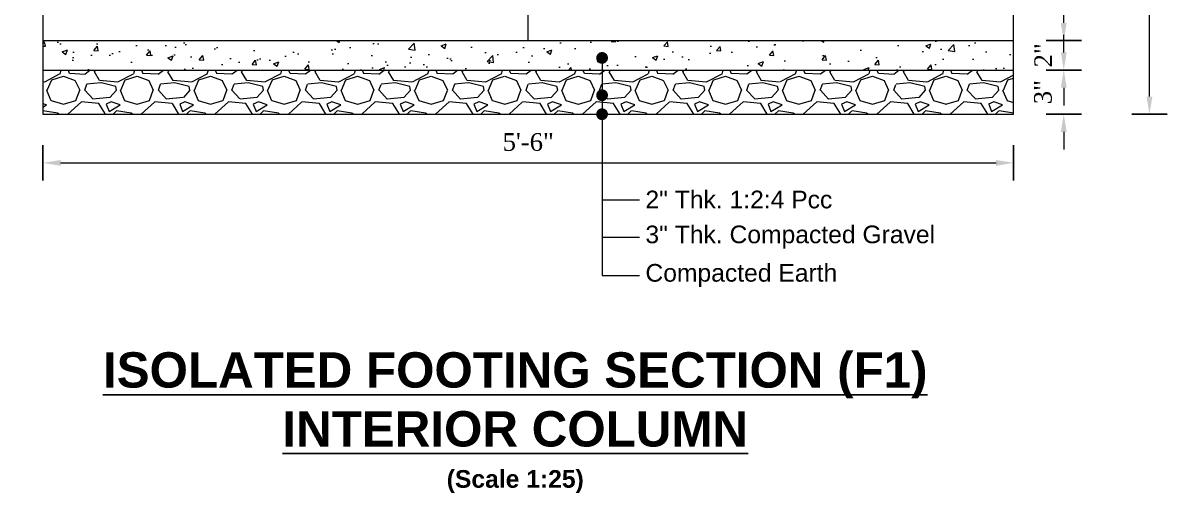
# Model space of a CAD drawing. Header units: feet. Extents: x 28652 to 66086, y -6769 to -640.
# Drawn here: x 53332.4 to 53410.2, y -1195.5 to -1163.6 of the extents above; entities that cross this region are included whole.
import ezdxf
from ezdxf import colors
from ezdxf.entities.mleader import LeaderData, LeaderLine
from ezdxf.math import Vec2, Vec3

# ---------------------------------------------------------------- set-up
doc = ezdxf.new("R2010")
doc.units = ezdxf.units.FT
doc.header["$LTSCALE"] = 50
doc.header["$MEASUREMENT"] = 0
doc.header["$PDMODE"] = 34
doc.linetypes.add('CENTER2', pattern=[1.125, 0.75, -0.125, 0.125, -0.125])
for name, color, linetype, lineweight in [('DIM', 7, 'Continuous', 9), ('IES_WR_Center Line', 7, 'CENTER2', 13), ('IES_WR_Dimension', 7, 'Continuous', 15), ('IES_WR_Hatch ANSI31', 8, 'Continuous', 15), ('IES_WR_Leader', 7, 'Continuous', 15), ('IES_WR_Rebar Concrete Line', 2, 'Continuous', 15)]:
    doc.layers.add(name, color=color, linetype=linetype, lineweight=lineweight)
doc.layers.add('IES_WR_TEMPLATE-TITLE TEXT', color=7, linetype='Continuous')
doc.styles.add('arial', font='times.ttf')
doc.styles.add('Arial Annotation', font='arial.ttf', dxfattribs={"height": 0.06})
doc.styles.add('dimension', font='arial.ttf')
doc.dimstyles.new('1@100', dxfattribs={"dimscale": 0.1, "dimtxt": 60, "dimasz": 60, "dimexe": 60, "dimexo": 0, "dimgap": 30, "dimtad": 1, "dimdec": 0, "dimzin": 0, "dimdsep": 46, "dimlunit": 4, "dimtxsty": 'dimension', "dimcen": 0, "dimclrd": 256, "dimclre": 256, "dimclrt": 256, "dimadec": 0, "dimazin": 0, "dimtfac": 1, "dimtdec": 0, "dimtix": 1, "dimtofl": 0, "dimtmove": 0, "dimatfit": 3, "dimfxl": 60, "dimfxlon": 1, "dimtfillclr": 256, "dimtolj": 1, "dimtzin": 0, "dimlwd": -1, "dimlwe": -1, "dimarcsym": 0})
doc.dimstyles.new('SECS', dxfattribs={"dimtxt": 0.06, "dimasz": 0.06, "dimexe": 0.06, "dimexo": 0, "dimgap": 0.04, "dimtad": 1, "dimdec": 0, "dimzin": 3, "dimdsep": 46, "dimlunit": 4, "dimtxsty": 'arial', "dimcen": 1.25, "dimclrd": 256, "dimclrt": 3, "dimadec": 0, "dimazin": 0, "dimtfac": 1, "dimtdec": 0, "dimtix": 1, "dimtofl": 0, "dimtmove": 2, "dimatfit": 1, "dimfxl": 0.06, "dimfxlon": 1, "dimtolj": 1, "dimtzin": 0, "dimlwd": -1, "dimarcsym": 0})

# ---------------------------------------------------------------- blocks, each defined once
blk = doc.blocks.new('*D1061')
at = {"layer": 'Defpoints', "color": 0}
for p in [(53333.772, -1169.787), (53399.772, -1169.787), (53399.772, -1173.093)]:
    blk.add_point(p, dxfattribs=at)
at = {"layer": 'IES_WR_Dimension', "color": 0, "lineweight": -2}
for p, q in [((53333.772, -1171.893), (53333.772, -1174.293)), ((53399.772, -1171.893), (53399.772, -1174.293))]:
    blk.add_line(p, q, dxfattribs=at)
at = {"layer": 'IES_WR_Dimension'}
blk.add_line((53334.972, -1173.093), (53398.572, -1173.093), dxfattribs=at)
for points in [[(53334.972, -1172.893), (53334.972, -1173.293), (53333.772, -1173.093)], [(53398.572, -1172.893), (53398.572, -1173.293), (53399.772, -1173.093)]]:
    blk.add_solid(points, dxfattribs=at)
at = {"layer": 'IES_WR_Dimension', "color": 3, "insert": (53366.772, -1171.683), "char_height": 1.2, "attachment_point": 5, "style": 'arial'}
blk.add_mtext('\\A1;5\'-6"', dxfattribs=at)
blk = doc.blocks.new('*D1063')
at = {"layer": 'Defpoints', "color": 0}
for p in [(53399.772, -1166.787), (53403.179, -1166.787), (53399.772, -1169.787)]:
    blk.add_point(p, dxfattribs=at)
at = {"layer": 'IES_WR_Dimension'}
for p, q in [((53403.179, -1165.587), (53403.179, -1164.387)), ((53403.179, -1170.987), (53403.179, -1172.187))]:
    blk.add_line(p, q, dxfattribs=at)
at = {"layer": 'IES_WR_Dimension', "color": 0, "lineweight": -2}
for p, q in [((53401.979, -1166.787), (53404.379, -1166.787)), ((53401.979, -1169.787), (53404.379, -1169.787))]:
    blk.add_line(p, q, dxfattribs=at)
at = {"layer": 'IES_WR_Dimension'}
for points in [[(53402.979, -1165.587), (53403.379, -1165.587), (53403.179, -1166.787)], [(53402.979, -1170.987), (53403.379, -1170.987), (53403.179, -1169.787)]]:
    blk.add_solid(points, dxfattribs=at)
at = {"layer": 'IES_WR_Dimension', "color": 3, "insert": (53401.768, -1168.287), "char_height": 1.2, "attachment_point": 5, "rotation": 90, "style": 'arial'}
blk.add_mtext('\\A1;3"', dxfattribs=at)
blk = doc.blocks.new('*D1065')
at = {"layer": 'Defpoints', "color": 0}
for p in [(53399.772, -1164.787), (53403.179, -1164.787), (53399.772, -1166.787)]:
    blk.add_point(p, dxfattribs=at)
at = {"layer": 'IES_WR_Dimension'}
for p, q in [((53403.179, -1163.587), (53403.179, -1162.387)), ((53403.179, -1167.987), (53403.179, -1169.187))]:
    blk.add_line(p, q, dxfattribs=at)
at = {"layer": 'IES_WR_Dimension', "color": 0, "lineweight": -2}
for p, q in [((53401.979, -1164.787), (53404.379, -1164.787)), ((53401.979, -1166.787), (53404.379, -1166.787))]:
    blk.add_line(p, q, dxfattribs=at)
at = {"layer": 'IES_WR_Dimension'}
for points in [[(53402.979, -1163.587), (53403.379, -1163.587), (53403.179, -1164.787)], [(53402.979, -1167.987), (53403.379, -1167.987), (53403.179, -1166.787)]]:
    blk.add_solid(points, dxfattribs=at)
at = {"layer": 'IES_WR_Dimension', "color": 3, "insert": (53401.779, -1165.787), "char_height": 1.2, "attachment_point": 5, "rotation": 90, "style": 'arial'}
blk.add_mtext('\\A1;2"', dxfattribs=at)
blk = doc.blocks.new('*D1067')
at = {"layer": 'Defpoints', "color": 0}
for p in [(53399.772, -1154.787), (53403.179, -1154.787), (53399.772, -1164.787)]:
    blk.add_point(p, dxfattribs=at)
at = {"layer": 'IES_WR_Dimension', "color": 0, "lineweight": -2}
for p, q in [((53401.979, -1154.787), (53404.379, -1154.787)), ((53401.979, -1164.787), (53404.379, -1164.787))]:
    blk.add_line(p, q, dxfattribs=at)
at = {"layer": 'IES_WR_Dimension'}
blk.add_line((53403.179, -1163.587), (53403.179, -1155.987), dxfattribs=at)
for points in [[(53402.979, -1155.987), (53403.379, -1155.987), (53403.179, -1154.787)], [(53402.979, -1163.587), (53403.379, -1163.587), (53403.179, -1164.787)]]:
    blk.add_solid(points, dxfattribs=at)
at = {"layer": 'IES_WR_Dimension', "color": 3, "insert": (53401.768, -1159.787), "char_height": 1.2, "attachment_point": 5, "rotation": 90, "style": 'arial'}
blk.add_mtext('\\A1;10"', dxfattribs=at)
blk = doc.blocks.new('*D1075')
at = {"layer": 'Defpoints', "color": 0}
for p in [(53388.538, -1109.787), (53409.006, -1109.787), (53399.772, -1169.787)]:
    blk.add_point(p, dxfattribs=at)
at = {"layer": 'IES_WR_Dimension', "color": 0, "lineweight": -2}
for p, q in [((53407.806, -1109.787), (53410.206, -1109.787)), ((53407.806, -1169.787), (53410.206, -1169.787))]:
    blk.add_line(p, q, dxfattribs=at)
at = {"layer": 'IES_WR_Dimension'}
blk.add_line((53409.006, -1168.587), (53409.006, -1110.987), dxfattribs=at)
for points in [[(53408.806, -1110.987), (53409.206, -1110.987), (53409.006, -1109.787)], [(53408.806, -1168.587), (53409.206, -1168.587), (53409.006, -1169.787)]]:
    blk.add_solid(points, dxfattribs=at)
at = {"layer": 'IES_WR_Dimension', "color": 3, "insert": (53407.595, -1139.787), "char_height": 1.2, "attachment_point": 5, "rotation": 90, "style": 'arial'}
blk.add_mtext('\\A1;5\'-0"', dxfattribs=at)
blk = doc.blocks.new('_Dot')
at = {"color": 0, "linetype": 'ByBlock', "lineweight": -2}
blk.add_line((-0.5, 0), (-1, 0), dxfattribs=at)
at = {"color": 0, "linetype": 'ByBlock', "const_width": 0.5}
blk.add_lwpolyline([(-0.25, 0, 1), (0.25, 0, 1)], format="xyb", close=True, dxfattribs=at)
blk = doc.blocks.new('*D1507')
at = {"layer": 'Defpoints', "color": 0, "ltscale": 0.1, "transparency": 16777216}
for p in [(53352.89, -1109.787), (53315.645, -1169.787), (53333.772, -1169.787)]:
    blk.add_point(p, dxfattribs=at)
at = {"layer": 'DIM', "ltscale": 0.1, "transparency": 16777216}
for p, q in [((53321.645, -1109.787), (53309.645, -1109.787)), ((53315.645, -1115.787), (53315.645, -1163.787)), ((53321.645, -1169.787), (53309.645, -1169.787))]:
    blk.add_line(p, q, dxfattribs=at)
for points in [[(53314.645, -1115.787), (53316.645, -1115.787), (53315.645, -1109.787)], [(53314.645, -1163.787), (53316.645, -1163.787), (53315.645, -1169.787)]]:
    blk.add_solid(points, dxfattribs=at)
at = {"layer": 'DIM', "ltscale": 0.1, "transparency": 16777216, "insert": (53308.8, -1139.787), "char_height": 6, "attachment_point": 5, "rotation": 90, "style": 'dimension'}
blk.add_mtext("\\A1;5' [1.52]", dxfattribs=at)

msp = doc.modelspace()

# ---------------------------------------------------------------- hatches: boundary and pattern name
at = {"layer": 'IES_WR_Hatch ANSI31'}
h = msp.add_hatch(dxfattribs=at)
h.set_pattern_fill('AR-CONC', color=256, scale=0.025)
h.set_pattern_definition([(50, (52720.141, -1263.189), (3.586301, -0.313761), [0.375, -4.125]), (355, (52720.141, -1263.189), (-0.693757, 3.76096), [0.3, -3.3]), (100.45144, (52720.44, -1263.215), (2.892544, 3.4472), [0.3187, -3.50571]), (46.1842, (52720.141, -1262.189), (5.336207, -0.827596), [0.5625, -6.1875]), (96.6356, (52720.5857, -1262.258), (4.67331, 4.870593), [0.47805, -5.25857]), (351.1842, (52720.141, -1262.189), (4.67331, 4.870593), [0.45, -4.95]), (21, (52720.641, -1262.439), (2.984535, -2.013094), [0.375, -4.125]), (326, (52720.641, -1262.439), (1.216577, 3.62575), [0.3, -3.3]), (71.45144, (52720.8897, -1262.6068), (4.201112, 1.612656), [0.3187, -3.50571]), (37.5, (52720.141, -1263.189), (0.0607993, 1.6644693), [0, -3.26, 0, -3.35, 0, -3.3125]), (7.5, (52720.141, -1263.189), (1.3153477, 1.9720586), [0, -1.91, 0, -3.185, 0, -1.2625]), (327.5, (52719.026, -1263.189), (2.6691122, -0.1127744), [0, -1.25, 0, -3.9, 0, -5.175]), (317.5, (52718.526, -1263.189), (2.915931, 0.500525), [0, -1.625, 0, -2.59, 0, -3.675])])
h.paths.add_polyline_path([(53333.772, -1164.787), (53333.772, -1166.787), (53399.772, -1166.787), (53399.772, -1164.787)])
h = msp.add_hatch(dxfattribs=at)
h.set_pattern_fill('GRAVEL', color=256, scale=0.25)
h.set_pattern_definition([(228.01279, (52723.741, -1258.189), (-40, -45), [0.67268, -66.59544]), (184.96974, (52723.291, -1258.68902), (60, 5), [1.15434, -114.279624]), (132.510447, (52722.141, -1258.78902), (50, -55), [0.81394, -80.580163]), (267.27369, (52720.191, -1260.03902), (5, 100), [1.05119, -104.06779]), (292.833654, (52720.141, -1261.08902), (-25, 60), [1.030775, -102.046866]), (357.27369, (52720.541, -1262.03902), (-100, 5), [1.05119, -104.06779]), (37.69424, (52721.59099, -1262.08902), (-65, -50), [1.390145, -137.624243]), (72.255328, (52722.69099, -1261.23902), (35, 110), [1.31244, -129.931607]), (121.429566, (52723.091, -1259.98902), (-40, 65), [1.05475, -104.420366]), (175.23636, (52722.541, -1259.089), (55, -5), [1.20416, -59.003813]), (222.397438, (52721.34099, -1258.98902), (-60, -55), [1.55724, -154.166875]), (138.814075, (52725.141, -1260.089), (-35, 30), [0.531505, -52.619224]), (171.469234, (52724.741, -1259.73902), (65, -10), [1.011185, -100.107557]), (225, (52723.741, -1259.589), (-6e-16, -5), [0.707105, -6.363963]), (203.19859, (52723.391, -1258.989), (25, 10), [0.38079, -37.698076]), (291.80141, (52723.041, -1259.139), (-5, 15), [0.538515, -26.38731]), (30.96376, (52723.241, -1259.639), (15, 10), [0.874645, -28.280114]), (161.56505, (52723.991, -1259.189), (10, -5), [0.632455, -15.178933]), (16.38954, (52720.141, -1259.13902), (50, 15), [0.886, -87.714226]), (70.346176, (52720.991, -1258.889), (-20, -55), [0.743305, -73.58704]), (293.19859, (52723.991, -1258.189), (-10, 25), [0.761575, -37.31729]), (343.61046, (52724.291, -1258.88902), (-50, 15), [0.886, -87.714226]), (339.44395, (52720.141, -1262.239), (-25, 10), [0.8544, -41.86562]), (294.77514, (52720.941, -1262.539), (-25, 55), [0.71589, -70.873215]), (66.80141, (52724.041, -1263.189), (10, 25), [0.761575, -37.31729]), (17.354025, (52724.341, -1262.48902), (-65, -20), [0.838155, -82.977118]), (69.44395, (52721.591, -1263.189), (-10, -25), [0.4272, -42.29282]), (101.30993, (52723.741, -1263.189), (-5, 20), [0.25495, -25.240148]), (165.96376, (52723.691, -1262.939), (15, -5), [1.030775, -19.584753]), (186.009006, (52722.691, -1262.68902), (50, 5), [0.95525, -94.569616]), (303.69007, (52723.241, -1260.089), (-5, 10), [0.72111, -17.306646]), (353.157227, (52723.641, -1260.68902), (85, -10), [1.25897, -124.637813]), (60.945396, (52724.891, -1260.839), (-20, -35), [0.51478, -50.96337]), (90, (52725.141, -1260.389), (-5, 5), [0.3, -4.7]), (120.25644, (52722.591, -1262.539), (20, -35), [0.69462, -68.7676]), (48.01279, (52722.241, -1261.939), (40, 45), [1.34536, -65.92276]), (0, (52723.141, -1260.939), (5, 5), [1.3, -3.7]), (325.304846, (52724.441, -1260.93902), (50, -35), [0.79057, -78.26637]), (254.0546, (52725.091, -1261.389), (-5, -20), [0.72801, -35.67254]), (207.645975, (52724.891, -1262.08902), (-95, -50), [1.185325, -117.34737]), (175.42608, (52723.841, -1262.63902), (-65, 5), [1.253995, -124.145367])])
h.paths.add_polyline_path([(53333.772, -1166.787), (53333.772, -1169.787), (53399.772, -1169.787), (53399.772, -1166.787)])

# ---------------------------------------------------------------- linework, layer by layer
at = {"layer": 'IES_WR_Center Line'}
msp.add_lwpolyline([(53366.772, -1164.787), (53366.772, -1071.667)], dxfattribs=at)
at = {"layer": 'IES_WR_Rebar Concrete Line'}
for points in [[(53360.772, -1071.667), (53360.772, -1142.787), (53356.772, -1142.787), (53333.772, -1154.787), (53333.772, -1164.787), (53399.772, -1164.787), (53399.772, -1154.787), (53376.772, -1142.787), (53372.772, -1142.787), (53372.772, -1071.667)], [(53333.772, -1164.787), (53399.772, -1164.787)], [(53333.772, -1164.787), (53333.772, -1169.787)], [(53399.772, -1169.787), (53399.772, -1164.787)], [(53333.772, -1166.787), (53399.772, -1166.787)], [(53333.772, -1169.787), (53399.772, -1169.787)]]:
    msp.add_lwpolyline(points, dxfattribs=at)

# ---------------------------------------------------------------- texts
at = {"layer": 'IES_WR_TEMPLATE-TITLE TEXT', "insert": (53335.197, -1185.955), "char_height": 2.4, "width": 61.38171, "attachment_point": 1, "style": 'Arial Annotation'}
msp.add_mtext('\\pxqc;{\\fArial|b1|i0|c0|p34;\\LISOLATED FOOTING SECTION (F1)\\PINTERIOR COLUMN\\P\\H0.5x;\\l(Scale 1:25)}', dxfattribs=at)

# ---------------------------------------------------------------- dimensions: what is measured, and where the dimension line sits
at = {"layer": 'DIM', "ltscale": 0.1}
dim = msp.add_linear_dim(base=(53315.645, -1169.787), p1=(53352.89, -1109.787), p2=(53333.772, -1169.787), angle=90, dimstyle='1@100', dxfattribs=at)
dim.commit()
dim.dimension.update_dxf_attribs({"geometry": '*D1507', "text_midpoint": (53308.8, -1139.787)})
at = {"layer": 'IES_WR_Dimension'}
for base, p1, p2, picture, middle in [((53409.006, -1109.787), (53399.772, -1169.787), (53388.538, -1109.787), '*D1075', (53407.595, -1139.787)), ((53403.179, -1154.787), (53399.772, -1164.787), (53399.772, -1154.787), '*D1067', (53401.768, -1159.787)), ((53403.179, -1164.787), (53399.772, -1166.787), (53399.772, -1164.787), '*D1065', (53401.779, -1165.787)), ((53403.179, -1166.787), (53399.772, -1169.787), (53399.772, -1166.787), '*D1063', (53401.768, -1168.287))]:
    dim = msp.add_linear_dim(base=base, p1=p1, p2=p2, angle=90, dimstyle='SECS', override={"dimscale": 0, "dimtix": 1, "dimtofl": 0, "dimtmove": 2, "dimatfit": 1}, dxfattribs=at)
    dim.commit()
    dim.dimension.update_dxf_attribs({"geometry": picture, "text_midpoint": middle})
dim = msp.add_linear_dim(base=(53399.772, -1173.093), p1=(53333.772, -1169.787), p2=(53399.772, -1169.787), dimstyle='SECS', override={"dimscale": 0, "dimtix": 1, "dimtofl": 0, "dimtmove": 2, "dimatfit": 1}, dxfattribs=at)
dim.commit()
dim.dimension.update_dxf_attribs({"geometry": '*D1061', "text_midpoint": (53366.772, -1171.683)})

# ---------------------------------------------------------------- leaders
at = {"layer": 'IES_WR_Leader'}
ml = msp.add_multileader_mtext('Standard', dxfattribs=at)
ml.set_content('2" Thk. 1:2:4 Pcc', color=256, style='Arial Annotation')
ml.set_leader_properties(color=256, linetype='ByLayer', lineweight=-1)
ml.set_arrow_properties(name='DOT')
ml.build(insert=Vec2(0, 0))
ml.multileader.update_dxf_attribs({"text_left_attachment_type": 2, "text_right_attachment_type": 2, "dogleg_length": 0.127, "arrow_head_size": 0.8, "scale": 20})
ctx = ml.context
ctx.base_point, ctx.scale, ctx.char_height, ctx.arrow_head_size, ctx.landing_gap_size, ctx.plane_origin = Vec3(53374.337, -1175.592), 20, 1.2, 0.8, 0.4, Vec3(53371.789, -1165.965)
ctx.left_attachment, ctx.right_attachment = 2, 2
notes = []
notes.append((ctx, [(0, (1, 1, 0), (53371.789, -1175.592), (1, 0), 2.547, [(0, [(53371.789, -1165.965)], 0, [])])]))
ctx.mtext.insert, ctx.mtext.flow_direction = Vec3(53374.737, -1174.98), 5
ml = msp.add_multileader_mtext('Standard', dxfattribs=at)
ml.set_content('3" Thk. Compacted Gravel', color=256, style='Arial Annotation')
ml.set_leader_properties(color=256, linetype='ByLayer', lineweight=-1)
ml.set_arrow_properties(name='DOT')
ml.build(insert=Vec2(0, 0))
ml.multileader.update_dxf_attribs({"text_left_attachment_type": 2, "text_right_attachment_type": 2, "dogleg_length": 0.127, "arrow_head_size": 0.8, "scale": 20})
ctx = ml.context
ctx.base_point, ctx.scale, ctx.char_height, ctx.arrow_head_size, ctx.landing_gap_size, ctx.plane_origin = Vec3(53374.337, -1178.127), 20, 1.2, 0.8, 0.4, Vec3(53371.789, -1168.5)
ctx.left_attachment, ctx.right_attachment = 2, 2
notes.append((ctx, [(0, (1, 1, 0), (53371.789, -1178.127), (1, 0), 2.547, [(0, [(53371.789, -1168.5)], 0, [])])]))
ctx.mtext.insert, ctx.mtext.flow_direction = Vec3(53374.737, -1177.35), 5
ml = msp.add_multileader_mtext('Standard', dxfattribs=at)
ml.set_content('Compacted Earth', color=256, style='Arial Annotation')
ml.set_leader_properties(color=256, linetype='ByLayer', lineweight=-1)
ml.set_arrow_properties(name='DOT')
ml.build(insert=Vec2(0, 0))
ml.multileader.update_dxf_attribs({"text_left_attachment_type": 2, "text_right_attachment_type": 2, "dogleg_length": 0.127, "arrow_head_size": 0.8, "scale": 20})
ctx = ml.context
ctx.base_point, ctx.scale, ctx.char_height, ctx.arrow_head_size, ctx.landing_gap_size, ctx.plane_origin = Vec3(53374.337, -1180.737), 20, 1.2, 0.8, 0.4, Vec3(53371.789, -1171.11)
ctx.left_attachment, ctx.right_attachment = 2, 2
notes.append((ctx, [(0, (1, 1, 0), (53371.789, -1180.737), (1, 0), 2.547, [(0, [(53371.789, -1169.787)], 0, [])])]))
ctx.mtext.insert, ctx.mtext.flow_direction = Vec3(53374.737, -1179.96), 5
for ctx, leaders in notes:
    for number, flags, end, landing, length, lines in leaders:
        leader = LeaderData()
        leader.index, (leader.has_last_leader_line, leader.has_dogleg_vector, leader.attachment_direction) = number, flags
        leader.last_leader_point, leader.dogleg_vector, leader.dogleg_length = Vec3(end), Vec3(landing), length
        for number, points, colour, breaks in lines:
            line = LeaderLine()
            line.index, line.vertices, line.color, line.breaks = number, Vec3.list(points), colors.encode_raw_color(colour), breaks
            leader.lines.append(line)
        ctx.leaders.append(leader)

doc.saveas('drawing.dxf')
